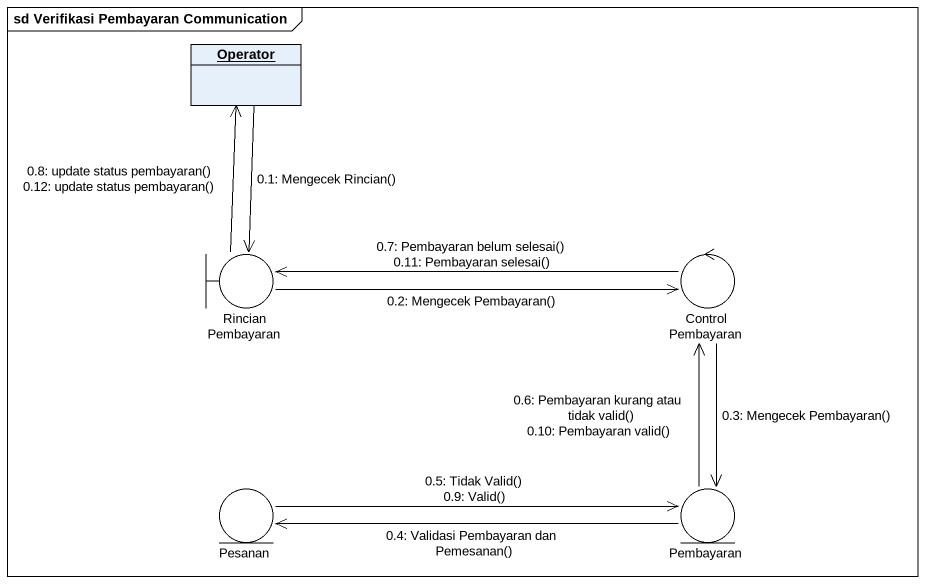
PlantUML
@startuml
mainframe sd Verifikasi Pembayaran Communication
allowmixing
hide circle
hide empty members
object Operator
boundary "Rincian Pembayaran" as Rincian_Pembayaran
control "Control Pembayaran" as Control_Pembayaran
entity Pesanan
entity Pembayaran
Operator --> Rincian_Pembayaran : 0.1: Mengecek Rincian()
Rincian_Pembayaran -right-> Control_Pembayaran : 0.2: Mengecek Pembayaran()
Control_Pembayaran --> Pembayaran : 0.3: Mengecek Pembayaran()
Pembayaran -left-> Pesanan : 0.4: Validasi Pembayaran dan Pemesanan()
Pesanan -right-> Pembayaran : 0.5: Tidak Valid()\n0.9: Valid()
Pembayaran -up-> Control_Pembayaran : 0.6: Pembayaran kurang atau tidak valid()\n0.10: Pembayaran valid()
Control_Pembayaran -left-> Rincian_Pembayaran : 0.7: Pembayaran belum selesai()\n0.11: Pembayaran selesai()
Rincian_Pembayaran -up-> Operator : 0.8: update status pembayaran()\n0.12: update status pembayaran()
@enduml
